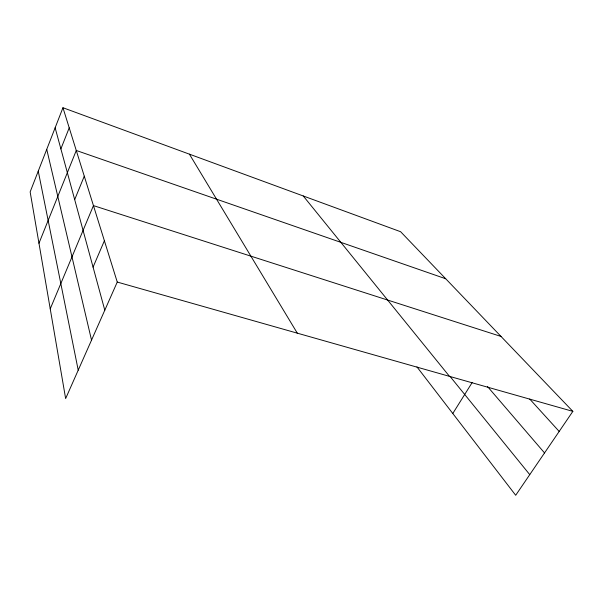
<?xml version="1.0" encoding="UTF-8"?>
<svg xmlns="http://www.w3.org/2000/svg" width="603" height="603" viewBox="0 0 603 603"><rect width="100%" height="100%" fill="white"/><g stroke="black" fill="none" stroke-linecap="round" stroke-linejoin="round"><path stroke-width="0.9" d="M62.953 107.726L30.15 191.92L65.637 398.575L117.261 282.061L62.953 107.726L400.626 231.725L572.85 411.367L515.693 495.274L416.944 366.888M60.88 148.903L69.217 127.828M38.969 243.273L76.272 150.479L445.715 278.759M74.689 199.608L84.277 176.189M50.23 308.857L93.45 205.615L501.025 336.444M93.066 267.121L104.394 240.755M452.793 413.492L472.187 382.506M117.261 282.061L572.85 411.367M529.728 399.043L559.177 431.431M487.525 386.561L544.532 452.936M449.966 376.317L529.751 474.636M303.249 195.967L449.491 376.355M189.402 154.157L297.302 333.158M55.137 127.791L104.794 310.198M46.74 149.333L91.528 340.145M38.245 171.131L78.217 370.182"/></g></svg>
